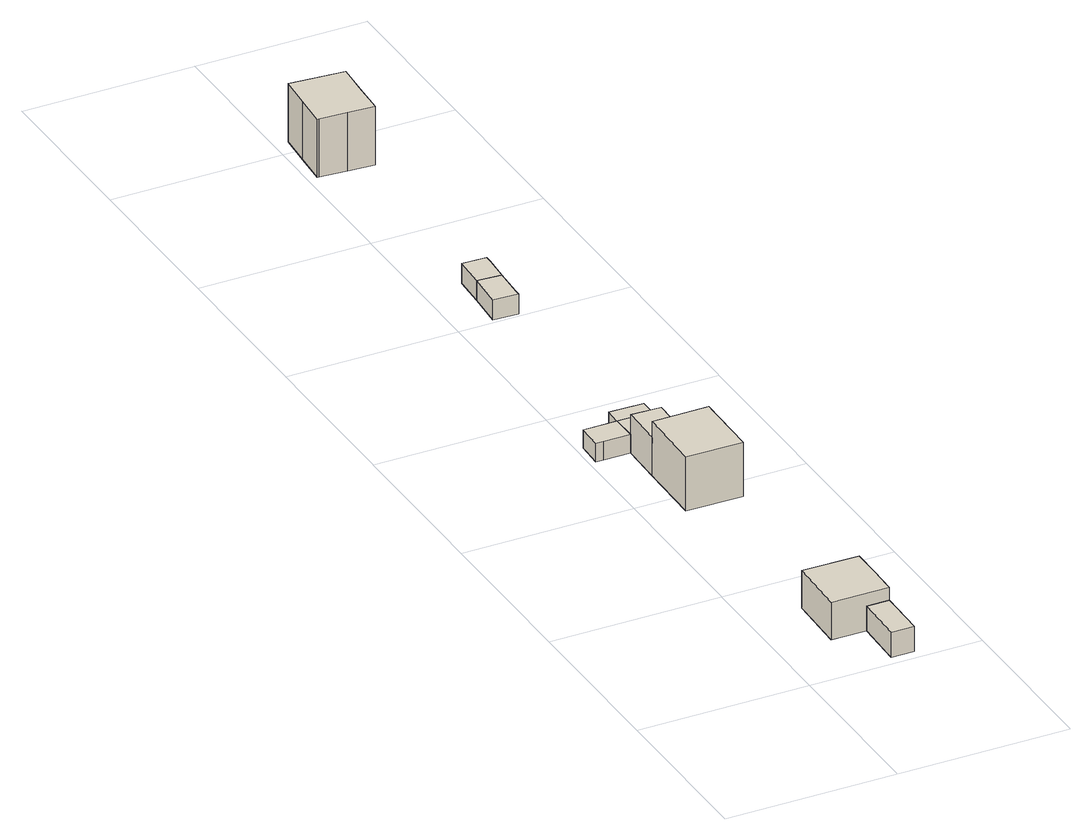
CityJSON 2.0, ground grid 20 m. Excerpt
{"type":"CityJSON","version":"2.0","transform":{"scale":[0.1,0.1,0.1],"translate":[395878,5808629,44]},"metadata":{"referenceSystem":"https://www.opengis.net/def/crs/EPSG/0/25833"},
"CityObjects":{
"building1":{"type":"Building","attributes":{"Gemeindeschluessel":"11000008","function":"31001_1010"},"address":[{"country":"Germany","locality":"Berlin","thoroughfareNumber":"81","thoroughfareName":"Söderblomweg"}],"children":["building1-1","building1-2"]},
"building1-1":{"type":"BuildingPart","attributes":{"BezugspunktDach":"2200","measuredHeight":6.09,"storeysAboveGround":1},"parents":["building1"],"geometry":[{"type":"Solid","lod":"1","boundaries":[[[[0,1,2,3,4]],[[5,6,7,8,9]],[[5,9,4,3]],[[6,5,3,2]],[[7,6,2,1]],[[8,7,1,0]],[[9,8,0,4],[10,11,12,8]],[[11,10,8,12]]]]}]},
"building1-2":{"type":"BuildingPart","attributes":{"BezugspunktDach":"2200","measuredHeight":2.97,"storeysAboveGround":1},"parents":["building1"],"geometry":[{"type":"Solid","lod":"1","boundaries":[[[[13,12,11,14]],[[10,8,15,16]],[[10,16,14,11]],[[15,8,12,13]],[[16,15,13,14]],[[8,10,11,12]]]]}]},
"building2":{"type":"Building","attributes":{"Gemeindeschluessel":"11000008","BezugspunktDach":"2200","function":"31001_2723","measuredHeight":2.14,"storeysAboveGround":1},"address":[{"country":"Germany","locality":"Berlin","thoroughfareNumber":"28 (2)","thoroughfareName":"Söderblomweg"}],"geometry":[{"type":"Solid","lod":"1","boundaries":[[[[17,18,19,20,21]],[[22,23,24,25,26]],[[22,26,21,20]],[[23,22,20,19]],[[24,23,19,18]],[[25,24,18,17]],[[26,25,17,21]]]]}]},
"building3":{"type":"Building","attributes":{"Gemeindeschluessel":"11000008","function":"31001_1010"},"address":[{"country":"Germany","locality":"Berlin","thoroughfareNumber":"26","thoroughfareName":"Söderblomweg"}],"children":["building3-1","building3-2"]},
"building3-1":{"type":"BuildingPart","attributes":{"BezugspunktDach":"2200","measuredHeight":8.48,"storeysAboveGround":1},"parents":["building3"],"geometry":[{"type":"MultiSurface","lod":"1","boundaries":[[[27,28,29,30]],[[31,32,33,34]],[[31,34,30,29]],[[32,31,35,36,37,29,28]],[[33,32,28,27]],[[34,33,27,30]],[[37,36,35,31]]]}]},
"building3-2":{"type":"BuildingPart","attributes":{"BezugspunktDach":"2200","measuredHeight":4.51,"storeysAboveGround":1},"parents":["building3"],"geometry":[{"type":"MultiSurface","lod":"1","boundaries":[[[36,38,39,37]],[[24,40,35,31]],[[24,31,37,39]],[[40,24,39,38]],[[35,40,38,36]],[[35,36,37,31,41]]]}]},
"building4":{"type":"Building","attributes":{"Gemeindeschluessel":"11000008","BezugspunktDach":"2200","function":"31001_2723","measuredHeight":2.17,"storeysAboveGround":1},"address":[{"country":"Germany","locality":"Berlin","thoroughfareNumber":"26 (1)","thoroughfareName":"Söderblomweg"}],"geometry":[{"type":"Solid","lod":"1","boundaries":[[[[42,43,44,19,18]],[[23,45,46,40,24]],[[23,24,18,19]],[[45,23,19,44]],[[46,45,44,43]],[[40,46,43,42]],[[24,40,42,18]]]]}]},
"building5":{"type":"Building","attributes":{"Gemeindeschluessel":"11000008","BezugspunktDach":"2200","function":"31001_2723","measuredHeight":2.21,"storeysAboveGround":1},"address":[{"country":"Germany","locality":"Berlin","thoroughfareNumber":"26 (2)","thoroughfareName":"Söderblomweg"}],"geometry":[{"type":"Solid","lod":"1","boundaries":[[[[44,47,48,19]],[[49,50,51,52]],[[49,52,19,48]],[[50,49,48,47]],[[51,50,47,44]],[[52,51,44,19]]]]}]},
"building6":{"type":"Building","attributes":{"Gemeindeschluessel":"11000008","BezugspunktDach":"2200","function":"31001_2723","measuredHeight":2.39,"storeysAboveGround":1},"address":[{"country":"Germany","locality":"Berlin","thoroughfareNumber":"6 (1)","thoroughfareName":"Löheweg"}],"geometry":[{"type":"Solid","lod":"1","boundaries":[[[[53,54,55,56,57]],[[58,59,60,61,62]],[[58,62,57,56]],[[59,58,56,55]],[[60,59,55,54]],[[61,60,54,53]],[[62,61,53,57]]]]}]},
"building7":{"type":"Building","attributes":{"Gemeindeschluessel":"11000008","BezugspunktDach":"2200","function":"31001_2723","measuredHeight":2.39,"storeysAboveGround":1},"address":[{"country":"Germany","locality":"Berlin","thoroughfareNumber":"4 (1)","thoroughfareName":"Löheweg"}],"geometry":[{"type":"Solid","lod":"1","boundaries":[[[[55,63,64,65,56]],[[66,67,68,59,58]],[[66,58,56,65]],[[67,66,65,64]],[[68,67,64,63]],[[59,68,63,55]],[[58,59,55,56]]]]}]},
"building8":{"type":"Building","attributes":{"Gemeindeschluessel":"11000008","BezugspunktDach":"2200","function":"31001_1010","measuredHeight":8.49,"storeysAboveGround":1},"address":[{"country":"Germany","locality":"Berlin","thoroughfareNumber":"19","thoroughfareName":"Matthäusweg"}],"geometry":[{"type":"Solid","lod":"1","boundaries":[[[[69,70,71,72,73,74,75,76]],[[77,78,79,80,81,82,83,84]],[[77,84,76,75]],[[78,77,75,74]],[[79,78,74,73]],[[80,79,73,72]],[[81,80,72,71]],[[82,81,71,70]],[[83,82,70,69]],[[84,83,69,76]]]]}]}
},
"vertices":[
[127,68,51],[128,103,51],[128,139,51],[62,140,51],[60,69,51],[62,140,6],[128,139,6],[128,103,6],[127,68,6],[60,69,6],[101,68,6],[101,68,36],[127,68,36],
[126,9,36],[99,9,36],[126,9,6],[99,9,6],
[16,500,27],[47,500,27],[47,531,27],[8,531,27],[7,500,27],[8,531,5],[47,531,5],[47,500,5],[16,500,5],[7,500,5],
[111,369,70],[112,450,70],[46,449,70],[45,370,70],[46,449,5],[112,450,5],[111,369,5],[45,370,5],[81,450,5],[81,450,51],[46,449,51],
[82,499,51],[47,500,51],[82,499,5],[55,450,5],
[82,499,27],[89,500,27],[88,531,27],[88,531,5],[89,500,5],
[88,550,27],[48,551,27],[48,551,4],[88,550,4],[88,531,4],[47,531,4],
[71,802,29],[71,809,29],[73,844,29],[45,846,29],[42,804,29],[45,846,5],[73,844,5],[71,809,5],[71,802,5],[42,804,5],
[75,875,29],[75,883,29],[47,884,29],[47,884,5],[75,883,5],[75,875,5],
[12,1140,76],[44,1138,76],[75,1136,76],[77,1175,76],[80,1213,76],[16,1218,76],[13,1179,76],[10,1140,76],[13,1179,6],[16,1218,6],[80,1213,6],[77,1175,6],[75,1136,6],[44,1138,6],[12,1140,6],[10,1140,6]
]}
